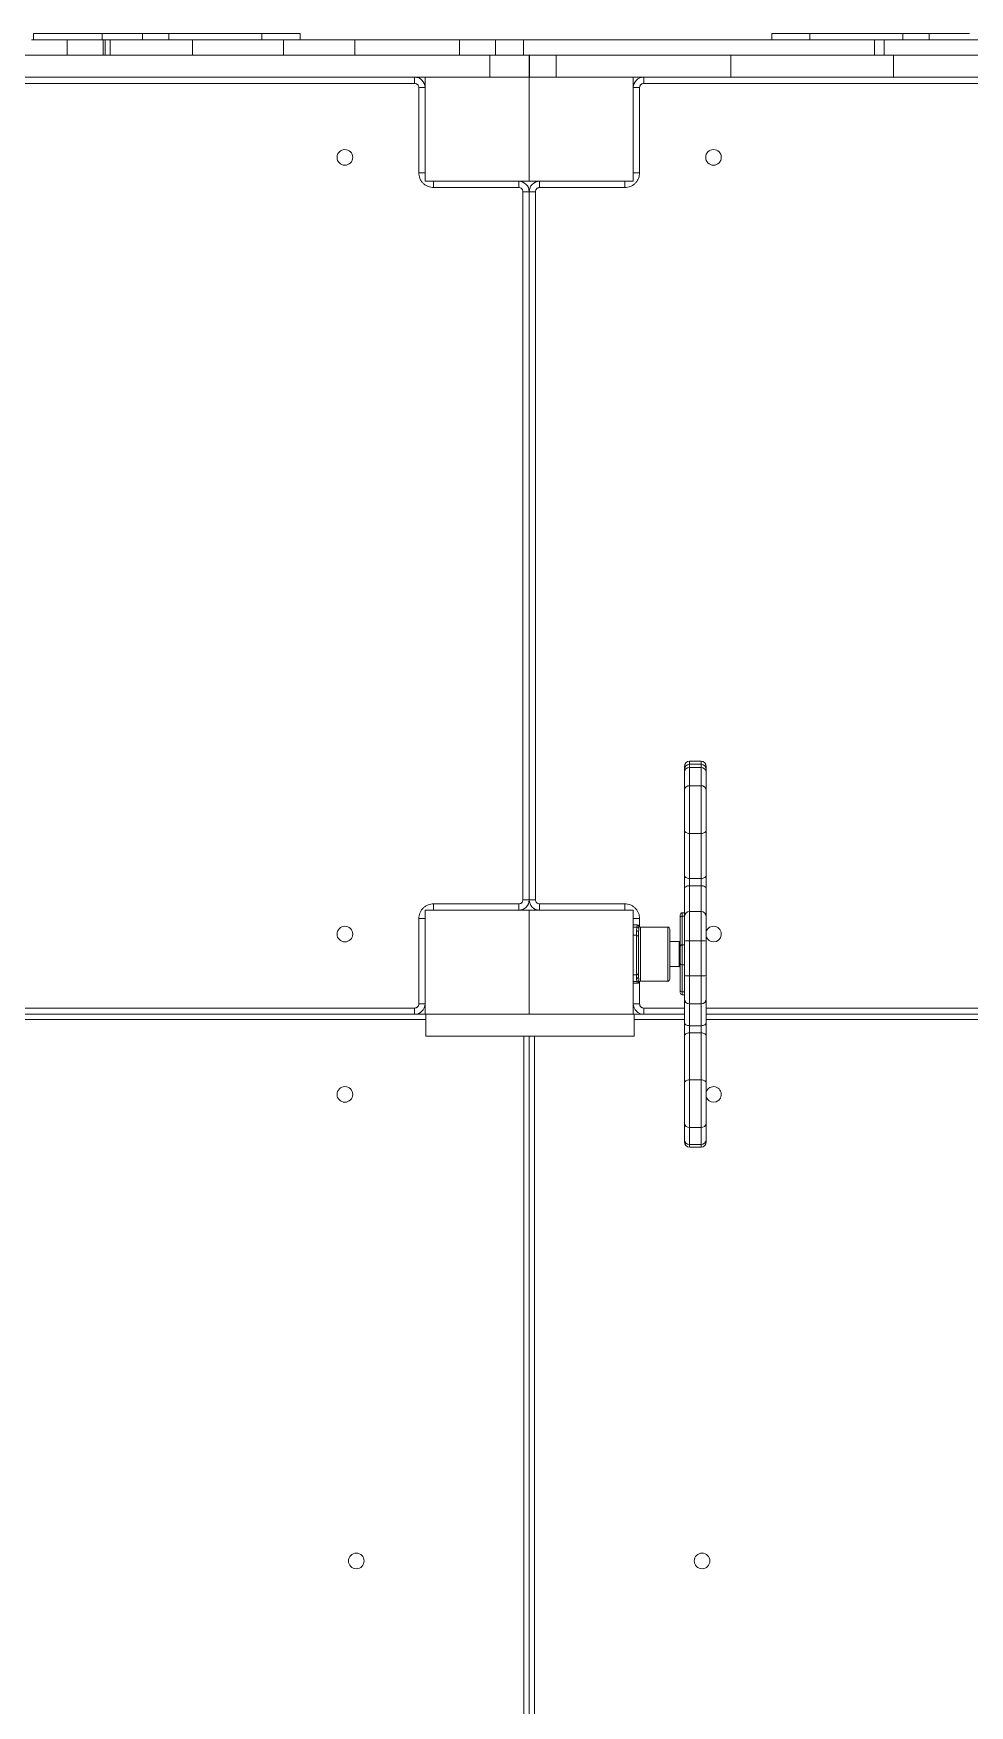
# Model space of a CAD drawing. Header units: millimetres. Extents: x -9110 to 8278, y -6387 to 5914.
# Drawn here: x 2293 to 3192, y 340 to 1946 of the extents above; entities that cross this region are included whole.
import ezdxf

# ---------------------------------------------------------------- set-up
doc = ezdxf.new("R2010")
doc.units = ezdxf.units.MM
doc.layers.add('DIKOM_ОБЪЕКТ', color=7, linetype='Continuous')

msp = doc.modelspace()

# ---------------------------------------------------------------- linework, layer by layer
at = {"layer": 'DIKOM_ОБЪЕКТ', "color": 7, "linetype": 'Continuous', "lineweight": 15}
for p, q in [((2292.711, 1945.969), (2292.711, 1939.968)), ((2358.706, 1945.969), (2292.711, 1945.969)), ((2358.706, 1939.968), (2358.706, 1945.969)), ((2358.706, 1945.969), (2397.405, 1945.969)), ((2422.664, 1945.969), (2397.405, 1945.969)), ((2397.405, 1945.969), (2397.405, 1939.968)), ((2422.664, 1945.969), (2512.002, 1945.969)), ((2422.664, 1939.968), (2422.664, 1945.969)), ((2548.706, 1945.969), (2512.002, 1945.969)), ((2512.002, 1945.969), (2512.002, 1939.968)), ((2548.706, 1939.968), (2548.706, 1945.969)), ((3001.619, 1945.969), (3001.619, 1939.968)), ((3038.323, 1945.969), (3001.619, 1945.969)), ((3038.323, 1945.969), (3127.661, 1945.969)), ((3038.323, 1939.968), (3038.323, 1945.969)), ((3152.92, 1945.969), (3127.661, 1945.969)), ((3127.661, 1945.969), (3127.661, 1939.968)), ((3152.92, 1945.969), (3191.617, 1945.969)), ((3152.92, 1939.968), (3152.92, 1945.969)), ((2325.102, 1939.968), (2290.691, 1939.968)), ((2325.102, 1924.968), (2325.102, 1939.968)), ((2325.102, 1939.968), (2359.512, 1939.968)), ((2359.512, 1939.968), (2359.512, 1924.968)), ((2359.512, 1939.968), (2361.729, 1939.968)), ((2361.729, 1939.968), (2361.729, 1924.968)), ((2366.375, 1939.968), (2361.729, 1939.968)), ((2366.375, 1924.968), (2366.375, 1939.968)), ((2445.342, 1939.968), (2366.375, 1939.968)), ((2445.342, 1924.968), (2445.342, 1939.968)), ((2532.699, 1939.968), (2445.342, 1939.968)), ((2532.699, 1924.968), (2532.699, 1939.968)), ((2532.699, 1939.968), (2601.425, 1939.968)), ((2601.425, 1939.968), (2601.425, 1924.968)), ((2601.425, 1939.968), (2701.912, 1939.968)), ((2701.912, 1939.968), (2701.912, 1924.968)), ((2701.912, 1939.968), (2736.429, 1939.968)), ((2736.429, 1939.968), (2736.429, 1924.968)), ((2736.429, 1939.968), (2763.325, 1939.968)), ((2763.325, 1939.968), (2763.325, 1924.968)), ((3100.402, 1939.968), (2763.325, 1939.968)), ((3100.402, 1939.968), (3100.402, 1924.968)), ((3109.526, 1939.968), (3100.402, 1939.968)), ((3109.526, 1924.968), (3109.526, 1939.968)), ((3207.168, 1939.968), (3109.526, 1939.968)), ((2730.969, 1924.968), (2231.005, 1924.968)), ((2730.969, 1903.968), (2730.969, 1924.968)), ((2768.752, 1924.968), (2730.969, 1924.968)), ((2768.752, 1903.968), (2768.752, 1924.968)), ((2769.056, 1924.968), (2768.752, 1924.968)), ((2769.044, 1924.968), (2769.044, 1903.968)), ((2794.709, 1924.968), (2769.044, 1924.968)), ((2794.709, 1903.968), (2794.709, 1924.968)), ((2794.709, 1924.968), (2962.405, 1924.968)), ((2962.405, 1903.968), (2962.405, 1924.968)), ((2962.405, 1924.968), (3100.402, 1924.968)), ((3109.526, 1924.968), (3100.402, 1924.968)), ((3207.168, 1924.968), (3109.526, 1924.968)), ((3118.614, 1924.968), (3118.614, 1903.968)), ((2658.752, 1897.968), (1978.752, 1897.968)), ((2730.969, 1903.968), (2231.005, 1903.968)), ((2658.752, 1897.968), (2658.752, 1903.968)), ((2668.752, 1903.968), (2668.752, 1803.968)), ((2768.752, 1903.968), (2730.969, 1903.968)), ((2768.752, 1803.968), (2768.752, 1903.968)), ((2769.044, 1903.968), (2768.752, 1903.968)), ((2769.044, 1903.968), (2794.709, 1903.968)), ((2794.709, 1903.968), (2962.405, 1903.968)), ((2868.752, 1803.968), (2868.752, 1903.968)), ((2878.752, 1897.968), (2878.752, 1903.968)), ((3558.752, 1897.968), (2878.752, 1897.968)), ((2962.405, 1903.968), (3118.614, 1903.968)), ((3118.614, 1903.968), (3568.752, 1903.968)), ((2662.752, 1811.968), (2662.752, 1893.968)), ((2662.752, 1893.968), (2668.752, 1893.968)), ((2874.752, 1893.968), (2868.752, 1893.968)), ((2874.752, 1893.968), (2874.752, 1811.968)), ((2662.752, 1811.968), (2668.752, 1811.968)), ((2668.752, 1803.968), (2768.752, 1803.968)), ((2676.752, 1797.969), (2676.752, 1803.968)), ((2758.752, 1797.969), (2758.752, 1803.968)), ((2768.752, 1803.968), (2868.752, 1803.968)), ((2778.752, 1797.969), (2778.752, 1803.968)), ((2860.752, 1803.968), (2860.752, 1797.969)), ((2874.752, 1811.968), (2868.752, 1811.968)), ((2758.752, 1797.969), (2676.752, 1797.969)), ((2762.752, 1113.968), (2762.752, 1793.968)), ((2762.752, 1793.968), (2768.752, 1793.968)), ((2768.752, 1113.968), (2768.752, 1793.968)), ((2774.752, 1793.968), (2768.752, 1793.968)), ((2774.752, 1793.968), (2774.752, 1113.968)), ((2860.752, 1797.969), (2778.752, 1797.969)), ((2933.752, 1247.038), (2922.752, 1247.038)), ((2922.752, 1244.095), (2922.752, 1247.038)), ((2933.752, 1244.095), (2922.752, 1244.095)), ((2922.752, 1240.983), (2922.752, 1244.095)), ((2922.752, 1223.532), (2922.752, 1240.983)), ((2933.752, 1240.983), (2922.752, 1240.983)), ((2933.752, 1244.095), (2933.752, 1247.038)), ((2933.752, 1240.983), (2933.752, 1244.095)), ((2933.752, 1223.532), (2933.752, 1240.983)), ((2922.752, 1177.621), (2922.752, 1223.532)), ((2933.752, 1223.532), (2922.752, 1223.532)), ((2933.752, 1177.621), (2933.752, 1223.532)), ((2917.752, 1181.228), (2917.752, 1137.977)), ((2922.752, 1177.621), (2933.752, 1177.621)), ((2922.752, 1134.37), (2922.752, 1177.621)), ((2933.752, 1177.621), (2933.752, 1134.37)), ((2938.752, 1181.228), (2938.752, 1137.977)), ((2922.752, 1134.37), (2933.752, 1134.37)), ((2922.752, 1127.476), (2922.752, 1134.37)), ((2933.752, 1127.476), (2922.752, 1127.476)), ((2922.752, 1102.613), (2922.752, 1127.476)), ((2933.752, 1134.37), (2933.752, 1127.476)), ((2933.752, 1102.613), (2933.752, 1127.476)), ((2676.752, 1109.968), (2758.752, 1109.968)), ((2676.752, 1109.968), (2676.752, 1103.968)), ((2758.752, 1109.968), (2758.752, 1103.968)), ((2762.752, 1113.968), (2768.752, 1113.968)), ((2774.752, 1113.968), (2768.752, 1113.968)), ((2778.752, 1109.968), (2860.752, 1109.968)), ((2778.752, 1109.968), (2778.752, 1103.968)), ((2860.752, 1109.968), (2860.752, 1103.968)), ((2662.752, 1013.968), (2662.752, 1095.968)), ((2662.752, 1095.968), (2668.752, 1095.968)), ((2668.752, 1103.968), (2668.752, 1003.968)), ((2768.752, 1103.968), (2668.752, 1103.968)), ((2868.752, 1103.968), (2768.752, 1103.968)), ((2768.752, 1103.968), (2768.752, 1003.968)), ((2868.752, 1003.968), (2868.752, 1103.968)), ((2874.752, 1095.968), (2868.752, 1095.968)), ((2874.752, 1095.968), (2874.752, 1088.001)), ((2917.752, 1101.416), (2915.752, 1101.416)), ((2915.752, 1101.416), (2915.752, 1098.282)), ((2915.752, 1070.67), (2915.752, 1098.282)), ((2915.752, 1098.282), (2917.752, 1098.282)), ((2933.752, 1102.613), (2922.752, 1102.613)), ((2922.752, 1074.533), (2922.752, 1102.613)), ((2933.752, 1074.533), (2933.752, 1102.613)), ((2872.288, 1089.733), (2868.752, 1089.733)), ((2868.752, 1087.536), (2872.288, 1087.536)), ((2871.752, 1079.82), (2868.752, 1079.82)), ((2871.752, 1084.389), (2871.752, 1079.82)), ((2871.752, 1041.846), (2871.752, 1079.82)), ((2872.288, 1087.536), (2872.288, 1089.733)), ((2874.02, 1086.614), (2874.02, 1088.733)), ((2901.752, 1087.733), (2875.752, 1087.733)), ((2875.752, 1087.733), (2875.752, 1035.733)), ((2901.752, 1035.733), (2901.752, 1087.733)), ((2912.752, 1073.733), (2903.752, 1073.733)), ((2912.752, 1049.733), (2912.752, 1073.733)), ((2915.752, 1070.67), (2915.752, 1051.314)), ((2917.752, 1070.67), (2915.752, 1070.67)), ((2922.752, 1040.82), (2922.752, 1074.533)), ((2933.752, 1074.533), (2922.752, 1074.533)), ((2933.752, 1040.82), (2933.752, 1074.533)), ((2903.752, 1049.733), (2912.752, 1049.733)), ((2915.752, 1051.314), (2917.752, 1051.314)), ((2915.752, 1025.584), (2915.752, 1051.314)), ((2868.752, 1041.846), (2871.752, 1041.846)), ((2872.288, 1035.509), (2868.752, 1035.509)), ((2868.752, 1033.733), (2872.288, 1033.733)), ((2871.752, 1041.846), (2871.752, 1038.306)), ((2872.288, 1033.733), (2872.288, 1035.509)), ((2874.02, 1034.733), (2874.02, 1036.445)), ((2874.752, 1035.465), (2874.752, 1013.968)), ((2875.752, 1035.733), (2901.752, 1035.733)), ((2933.752, 1040.82), (2922.752, 1040.82)), ((2922.752, 1013.957), (2922.752, 1040.82)), ((2933.752, 1013.957), (2933.752, 1040.82)), ((2662.752, 1013.968), (2668.752, 1013.968)), ((2874.752, 1013.968), (2868.752, 1013.968)), ((2917.752, 1025.584), (2915.752, 1025.584)), ((2915.752, 1025.584), (2915.752, 1022.74)), ((2915.752, 1022.74), (2917.752, 1022.74)), ((2922.752, 1013.957), (2933.752, 1013.957)), ((2922.752, 992.977), (2922.752, 1013.957)), ((2933.752, 992.977), (2933.752, 1013.957)), ((1873.752, 998.968), (2669.422, 998.968)), ((2668.752, 1003.968), (1968.752, 1003.968)), ((1978.752, 1009.968), (2658.752, 1009.968)), ((2658.752, 1009.968), (2658.752, 1003.968)), ((2668.752, 1003.968), (2768.752, 1003.968)), ((2669.422, 1003.968), (2669.422, 982.968)), ((2768.752, 1003.968), (2868.752, 1003.968)), ((2868.752, 1003.968), (2869.354, 1003.968)), ((2869.354, 1003.968), (2869.422, 1003.968)), ((2869.422, 982.968), (2869.422, 1003.968)), ((2917.752, 1003.968), (2869.422, 1003.968)), ((2869.422, 998.968), (2917.752, 998.968)), ((2878.752, 1009.968), (2878.752, 1003.968)), ((2878.752, 1009.968), (2917.752, 1009.968)), ((2938.752, 1009.968), (3547.752, 1009.968)), ((3547.752, 1003.968), (2938.752, 1003.968)), ((2938.752, 998.968), (3547.752, 998.968)), ((2669.422, 982.968), (2869.354, 982.968)), ((2763.752, 982.968), (2763.752, -475.032)), ((2768.752, -475.032), (2768.752, 982.968)), ((2773.752, -475.032), (2773.752, 982.968)), ((2869.354, 982.968), (2869.422, 982.968)), ((2917.752, 982.614), (2917.752, 937.564)), ((2922.752, 992.977), (2933.752, 992.977)), ((2922.752, 986.077), (2922.752, 992.977)), ((2922.752, 941.027), (2922.752, 986.077)), ((2922.752, 986.077), (2933.752, 986.077)), ((2933.752, 992.977), (2933.752, 986.077)), ((2933.752, 986.077), (2933.752, 941.027)), ((2938.752, 982.614), (2938.752, 937.564)), ((2922.752, 895.283), (2922.752, 941.027)), ((2933.752, 941.027), (2922.752, 941.027)), ((2933.752, 895.283), (2933.752, 941.027)), ((2933.752, 895.283), (2922.752, 895.283)), ((2922.752, 879.021), (2922.752, 895.283)), ((2933.752, 879.021), (2933.752, 895.283)), ((2933.752, 879.021), (2922.752, 879.021)), ((2922.752, 876.428), (2922.752, 879.021)), ((2922.752, 876.428), (2933.752, 876.428)), ((2933.752, 876.428), (2933.752, 879.021))]:
    msp.add_line(p, q, dxfattribs=at)
at = {"layer": 'DIKOM_ОБЪЕКТ', "color": 7, "linetype": 'Continuous', "lineweight": 15, "flags": 128}
for points in [[(2922.752, 1177.621), (2921.777, 1177.691), (2920.839, 1177.896), (2919.974, 1178.229), (2919.216, 1178.678), (2918.595, 1179.224), (2918.133, 1179.848), (2917.848, 1180.524), (2917.752, 1181.228)], [(2938.752, 1181.228), (2938.656, 1180.524), (2938.371, 1179.848), (2937.909, 1179.224), (2937.288, 1178.678), (2936.53, 1178.229), (2935.665, 1177.896), (2934.727, 1177.691), (2933.752, 1177.621)], [(2922.752, 1134.37), (2921.777, 1134.439), (2920.839, 1134.644), (2919.974, 1134.978), (2919.216, 1135.426), (2918.595, 1135.973), (2918.133, 1136.596), (2917.848, 1137.273), (2917.752, 1137.977)], [(2922.752, 1127.476), (2921.777, 1127.413), (2920.839, 1127.226), (2919.974, 1126.922), (2919.216, 1126.513), (2918.595, 1126.015), (2918.133, 1125.447), (2917.848, 1124.83), (2917.752, 1124.189)], [(2938.752, 1137.977), (2938.656, 1137.273), (2938.371, 1136.596), (2937.909, 1135.973), (2937.288, 1135.426), (2936.53, 1134.978), (2935.665, 1134.644), (2934.727, 1134.439), (2933.752, 1134.37)], [(2938.752, 1124.189), (2938.656, 1124.83), (2938.371, 1125.447), (2937.909, 1126.015), (2937.288, 1126.513), (2936.53, 1126.922), (2935.665, 1127.226), (2934.727, 1127.413), (2933.752, 1127.476)], [(2922.752, 992.977), (2921.777, 993.043), (2920.839, 993.239), (2919.974, 993.557), (2919.216, 993.984), (2918.595, 994.505), (2918.133, 995.099), (2917.848, 995.744), (2917.752, 996.415)], [(2938.752, 996.415), (2938.656, 995.744), (2938.371, 995.099), (2937.909, 994.505), (2937.288, 993.984), (2936.53, 993.557), (2935.665, 993.239), (2934.727, 993.043), (2933.752, 992.977)], [(2922.752, 986.077), (2921.777, 986.01), (2920.839, 985.813), (2919.974, 985.493), (2919.216, 985.062), (2918.595, 984.538), (2918.133, 983.939), (2917.848, 983.289), (2917.752, 982.614)], [(2938.752, 982.614), (2938.656, 983.289), (2938.371, 983.939), (2937.909, 984.538), (2937.288, 985.062), (2936.53, 985.493), (2935.665, 985.813), (2934.727, 986.01), (2933.752, 986.077)], [(2922.752, 941.027), (2921.777, 940.961), (2920.839, 940.764), (2919.974, 940.444), (2919.216, 940.013), (2918.595, 939.488), (2918.133, 938.89), (2917.848, 938.24), (2917.752, 937.564)], [(2938.752, 937.564), (2938.656, 938.24), (2938.371, 938.89), (2937.909, 939.488), (2937.288, 940.013), (2936.53, 940.444), (2935.665, 940.764), (2934.727, 940.961), (2933.752, 941.027)]]:
    msp.add_lwpolyline(points, dxfattribs=at)
at = {"layer": 'DIKOM_ОБЪЕКТ', "color": 7, "linetype": 'Continuous', "lineweight": 15}
for centre in [(2591.752, 1826.968), (2945.752, 1826.968), (2591.752, 1080.968), (2591.752, 926.968), (2602.752, 478.968), (2934.752, 478.968)]:
    msp.add_circle(centre, 7.5, dxfattribs=at)
for centre, radius, start, end in [((2658.752, 1893.968), 10, 0, 90), ((2878.752, 1893.968), 10, 90, 180), ((2758.752, 1793.968), 10, 0, 90), ((2778.752, 1793.968), 10, 90, 180), ((2922.752, 1242.038), 5, 90, 180), ((2922.752, 1239.095), 5, 90, 180), ((2922.506, 1236.227), 4.762, 87.040769, 176.697366), ((2933.752, 1242.038), 5, 0, 90), ((2933.752, 1239.095), 5, 0, 90), ((2933.998, 1236.227), 4.762, 3.303459, 92.959084), ((2922.32, 1218.953), 4.599, 84.611273, 173.333647), ((2934.184, 1218.953), 4.599, 6.667207, 95.38854), ((2758.752, 1113.968), 10, 270, 0), ((2778.752, 1113.968), 10, 180, 270), ((2915.752, 1099.416), 2, 90, 180), ((2915.488, 1096.524), 1.778, 81.452042, 167.499175), ((2922.752, 1097.613), 5, 90, 180), ((2933.752, 1097.613), 5, 0, 90), ((2871.798, 1082.435), 1.955, 1.409619, 91.345699), ((2871.753, 1077.821), 1.999, 0.034911, 90.040271), ((2872.288, 1087.733), 2, 30, 90), ((2872.316, 1085.501), 2.035, 33.172243, 90.799922), ((2875.752, 1089.733), 2, 210, 270), ((2901.752, 1085.733), 2, 0, 90), ((2945.752, 1080.968), 7.5, 270, 161.591432), ((2945.752, 1080.968), 7.5, 200.934493, 270), ((2912.752, 1074.733), 1, 270, 0), ((2915.716, 1068.707), 1.964, 88.935997, 178.88929), ((2921.507, 1054.763), 19.808, 86.396125, 100.926876), ((2934.997, 1054.762), 19.809, 79.073366, 93.60372), ((2871.752, 1043.846), 2, 269.99867, 359.997915), ((2912.752, 1048.733), 1, 0, 90), ((2915.725, 1053.287), 1.973, 180.794744, 270.776897), ((2871.787, 1040.271), 1.966, 268.986548, 358.944986), ((2872.311, 1037.536), 2.028, 269.355101, 327.450566), ((2872.288, 1035.733), 2, 270, 330), ((2875.752, 1033.733), 2, 90, 150), ((2901.752, 1037.733), 2, 270, 0), ((2921.516, 1053.167), 12.409, 252.34365, 275.716707), ((2934.988, 1053.168), 12.41, 264.283534, 287.655968), ((2658.752, 1013.968), 10, 270, 0), ((2878.752, 1013.968), 10, 180, 270), ((2915.508, 1027.356), 1.789, 190.988523, 277.834747), ((2915.752, 1024.74), 2, 180, 270), ((2922.752, 1018.957), 5, 180, 270), ((2933.752, 1018.957), 5, 270, 0), ((2945.752, 926.968), 7.5, 270, 158.96053), ((2945.752, 926.968), 7.5, 201.03947, 270), ((2922.368, 899.906), 4.639, 185.710987, 274.750601), ((2934.136, 899.906), 4.639, 265.249575, 354.288165), ((2922.545, 883.815), 4.799, 182.703189, 272.46816), ((2933.959, 883.815), 4.799, 267.53198, 357.29599), ((2922.752, 881.428), 5, 180, 270), ((2933.752, 881.428), 5, 270, 0)]:
    msp.add_arc(centre, radius, start, end, dxfattribs=at)
for points, knots in [([(2662.752, 1893.968), (2662.699, 1894.472), (2662.616, 1895.246), (2662.118, 1896.177), (2661.601, 1896.818), (2660.96, 1897.334), (2660.029, 1897.833), (2659.255, 1897.915), (2658.752, 1897.968)], [0, 0, 0, 0, 0.23943801, 0.36834099, 0.49999515, 0.63163593, 0.76054328, 1, 1, 1, 1]), ([(2878.752, 1897.968), (2878.249, 1897.915), (2877.475, 1897.833), (2876.544, 1897.334), (2875.903, 1896.818), (2875.387, 1896.177), (2874.888, 1895.246), (2874.805, 1894.472), (2874.752, 1893.968)], [0, 0, 0, 0, 0.23945711, 0.36836467, 0.50000566, 0.63165404, 0.7605616, 1, 1, 1, 1]), ([(2676.752, 1797.969), (2675.898, 1798.014), (2674.139, 1798.107), (2671.53, 1798.886), (2669.021, 1800.178), (2666.782, 1801.999), (2664.962, 1804.237), (2663.67, 1806.746), (2662.891, 1809.356), (2662.797, 1811.115), (2662.752, 1811.968)], [0, 0, 0, 0, 0.11651624, 0.24001006, 0.3686383, 0.49999684, 0.63136342, 0.75998558, 0.88348351, 1, 1, 1, 1]), ([(2874.752, 1811.968), (2874.707, 1811.115), (2874.613, 1809.356), (2873.834, 1806.746), (2872.542, 1804.237), (2870.722, 1801.999), (2868.483, 1800.178), (2865.974, 1798.886), (2863.365, 1798.107), (2861.606, 1798.014), (2860.752, 1797.969)], [0, 0, 0, 0, 0.11651645, 0.24001435, 0.36863647, 0.50000301, 0.63135941, 0.75999001, 0.8834838, 1, 1, 1, 1]), ([(2762.752, 1793.968), (2762.699, 1794.472), (2762.616, 1795.246), (2762.118, 1796.177), (2761.601, 1796.818), (2760.96, 1797.334), (2760.029, 1797.833), (2759.255, 1797.915), (2758.752, 1797.969)], [0, 0, 0, 0, 0.23946566, 0.36836338, 0.50000618, 0.63164159, 0.76054369, 1, 1, 1, 1]), ([(2778.752, 1797.969), (2778.249, 1797.915), (2777.475, 1797.833), (2776.544, 1797.334), (2775.903, 1796.818), (2775.386, 1796.177), (2774.888, 1795.246), (2774.805, 1794.472), (2774.752, 1793.968)], [0, 0, 0, 0, 0.23945664, 0.36835892, 0.49998712, 0.6316361, 0.76053401, 1, 1, 1, 1]), ([(2917.752, 1242.033), (2917.752, 1241.944), (2917.752, 1241.762), (2917.752, 1240.864), (2917.752, 1239.858), (2917.752, 1239.44)], [0, 0, 0, 0, 0.35970659, 0.73420454, 1, 1, 1, 1]), ([(2917.752, 1239.09), (2917.752, 1238.95), (2917.752, 1238.671), (2917.752, 1237.225), (2917.752, 1236.501)], [0, 0, 0, 0, 0.49998896, 1, 1, 1, 1]), ([(2938.752, 1242.033), (2938.752, 1241.944), (2938.752, 1241.762), (2938.752, 1240.864), (2938.752, 1239.858), (2938.752, 1239.44)], [0, 0, 0, 0, 0.35970659, 0.73420454, 1, 1, 1, 1]), ([(2938.752, 1239.09), (2938.752, 1238.95), (2938.752, 1238.671), (2938.752, 1237.225), (2938.752, 1236.501)], [0, 0, 0, 0, 0.49998896, 1, 1, 1, 1]), ([(2917.752, 1236.501), (2917.752, 1233.963), (2917.752, 1228.885), (2917.752, 1222.62), (2917.752, 1219.487)], [0, 0, 0, 0, 0.50000243, 1, 1, 1, 1]), ([(2938.752, 1236.501), (2938.752, 1233.963), (2938.752, 1228.885), (2938.752, 1222.62), (2938.752, 1219.487)], [0, 0, 0, 0, 0.50000243, 1, 1, 1, 1]), ([(2917.752, 1219.487), (2917.752, 1218.338), (2917.752, 1216.013), (2917.752, 1211.453), (2917.752, 1206.373), (2917.752, 1200.982), (2917.752, 1195.512), (2917.752, 1190.188), (2917.752, 1185.242), (2917.752, 1182.555), (2917.752, 1181.228)], [0, 0, 0, 0, 0.12349714, 0.24999998, 0.37650623, 0.50000128, 0.6234968, 0.74999921, 0.87650494, 1, 1, 1, 1]), ([(2938.752, 1219.487), (2938.752, 1218.338), (2938.752, 1216.013), (2938.752, 1211.453), (2938.752, 1206.373), (2938.752, 1200.982), (2938.752, 1195.512), (2938.752, 1190.188), (2938.752, 1185.242), (2938.752, 1182.555), (2938.752, 1181.228)], [0, 0, 0, 0, 0.12349714, 0.24999998, 0.37650623, 0.50000128, 0.6234968, 0.74999921, 0.87650494, 1, 1, 1, 1]), ([(2917.752, 1137.977), (2917.752, 1137.543), (2917.752, 1136.652), (2917.752, 1135.017), (2917.752, 1133.18), (2917.752, 1131.208), (2917.752, 1129.218), (2917.752, 1127.33), (2917.752, 1125.619), (2917.752, 1124.657), (2917.752, 1124.189)], [0, 0, 0, 0, 0.11702005, 0.24062769, 0.36903536, 0.49999682, 0.63095904, 0.75936665, 0.88296873, 1, 1, 1, 1]), ([(2917.752, 1124.189), (2917.752, 1121.575), (2917.752, 1116.331), (2917.752, 1107.6), (2917.752, 1101.433), (2917.752, 1098.093), (2917.752, 1097.958)], [0, 0, 0, 0, 0.327424, 0.65673715, 0.98604886, 1, 1, 1, 1]), ([(2938.752, 1137.977), (2938.752, 1137.543), (2938.752, 1136.652), (2938.752, 1135.017), (2938.752, 1133.18), (2938.752, 1131.208), (2938.752, 1129.218), (2938.752, 1127.33), (2938.752, 1125.619), (2938.752, 1124.657), (2938.752, 1124.189)], [0, 0, 0, 0, 0.11702005, 0.24062769, 0.36903536, 0.49999682, 0.63095904, 0.75936665, 0.88296873, 1, 1, 1, 1]), ([(2938.752, 1124.189), (2938.752, 1121.575), (2938.752, 1116.331), (2938.752, 1107.6), (2938.752, 1101.433), (2938.752, 1098.093), (2938.752, 1097.958)], [0, 0, 0, 0, 0.327424, 0.65673715, 0.98604886, 1, 1, 1, 1]), ([(2662.752, 1095.968), (2662.797, 1096.822), (2662.891, 1098.581), (2663.67, 1101.19), (2664.961, 1103.7), (2666.783, 1105.938), (2669.021, 1107.759), (2671.53, 1109.051), (2674.139, 1109.829), (2675.898, 1109.923), (2676.752, 1109.968)], [0, 0, 0, 0, 0.11651657, 0.24001458, 0.36864166, 0.4999999, 0.63136195, 0.75998778, 0.88348319, 1, 1, 1, 1]), ([(2758.752, 1109.968), (2759.255, 1110.022), (2760.029, 1110.104), (2760.961, 1110.603), (2761.601, 1111.119), (2762.118, 1111.76), (2762.616, 1112.691), (2762.699, 1113.465), (2762.752, 1113.968)], [0, 0, 0, 0, 0.23946355, 0.36836079, 0.50001219, 0.63164418, 0.7605458, 1, 1, 1, 1]), ([(2774.752, 1113.968), (2774.805, 1113.465), (2774.888, 1112.691), (2775.386, 1111.76), (2775.903, 1111.119), (2776.543, 1110.603), (2777.475, 1110.104), (2778.249, 1110.022), (2778.752, 1109.968)], [0, 0, 0, 0, 0.23945453, 0.36835633, 0.49999451, 0.6316387, 0.76053612, 1, 1, 1, 1]), ([(2860.752, 1109.968), (2861.606, 1109.923), (2863.365, 1109.829), (2865.974, 1109.05), (2868.483, 1107.759), (2870.721, 1105.938), (2872.543, 1103.7), (2873.834, 1101.19), (2874.613, 1098.581), (2874.707, 1096.822), (2874.752, 1095.968)], [0, 0, 0, 0, 0.11651678, 0.24001215, 0.36864035, 0.50000026, 0.63135846, 0.75998549, 0.88348347, 1, 1, 1, 1]), ([(2913.752, 1099.302), (2913.752, 1099.34), (2913.752, 1099.407), (2913.752, 1099.058), (2913.752, 1098.907)], [0, 0, 0, 0, 0.5667493, 1, 1, 1, 1]), ([(2913.752, 1096.909), (2913.752, 1097.531), (2913.752, 1098.256), (2913.752, 1098.552), (2913.752, 1098.593)], [0, 0, 0, 0, 0.85907173, 1, 1, 1, 1]), ([(2913.752, 1068.745), (2913.752, 1069.645), (2913.752, 1071.449), (2913.752, 1075.145), (2913.752, 1079.541), (2913.752, 1084.675), (2913.752, 1090.416), (2913.752, 1094.748), (2913.752, 1096.909)], [0, 0, 0, 0, 0.16587662, 0.33259607, 0.50000294, 0.66739828, 0.83412029, 1, 1, 1, 1]), ([(2917.752, 1097.608), (2917.752, 1097.504), (2917.752, 1097.292), (2917.752, 1095.947), (2917.752, 1093.786), (2917.752, 1090.785), (2917.752, 1087.11), (2917.752, 1082.971), (2917.752, 1078.629), (2917.752, 1075.659), (2917.752, 1074.213)], [0, 0, 0, 0, 0.11740776, 0.24108875, 0.3693365, 0.49999618, 0.63066103, 0.75890788, 0.88259201, 1, 1, 1, 1]), ([(2938.752, 1097.608), (2938.752, 1097.504), (2938.752, 1097.292), (2938.752, 1095.947), (2938.752, 1093.786), (2938.752, 1090.785), (2938.752, 1087.11), (2938.752, 1082.971), (2938.752, 1078.629), (2938.752, 1075.659), (2938.752, 1074.213)], [0, 0, 0, 0, 0.11740776, 0.24108875, 0.3693365, 0.49999618, 0.63066103, 0.75890788, 0.88259201, 1, 1, 1, 1]), ([(2872.288, 1087.536), (2872.263, 1087.166), (2872.212, 1086.391), (2871.867, 1085.344), (2871.789, 1084.701), (2871.752, 1084.389)], [0, 0, 0, 0, 0.32020675, 0.6705846, 1, 1, 1, 1]), ([(2873.752, 1082.483), (2873.804, 1083.232), (2873.908, 1084.729), (2873.983, 1085.986), (2874.02, 1086.614)], [0, 0, 0, 0, 0.50005987, 1, 1, 1, 1]), ([(2873.752, 1077.823), (2873.752, 1078.046), (2873.752, 1078.492), (2873.752, 1080.053), (2873.752, 1081.673), (2873.752, 1082.483)], [0, 0, 0, 0, 0.33329283, 0.66672077, 1, 1, 1, 1]), ([(2873.752, 1043.846), (2873.752, 1043.91), (2873.752, 1044.041), (2873.752, 1044.985), (2873.752, 1046.526), (2873.752, 1048.683), (2873.752, 1051.327), (2873.752, 1054.293), (2873.752, 1057.386), (2873.752, 1060.497), (2873.752, 1063.619), (2873.752, 1066.748), (2873.752, 1069.776), (2873.752, 1072.507), (2873.752, 1074.77), (2873.752, 1076.431), (2873.752, 1077.5), (2873.752, 1077.717), (2873.752, 1077.823)], [0, 0, 0, 0, 0.05842177, 0.12020782, 0.18445095, 0.24999976, 0.31555061, 0.37979591, 0.44157783, 0.50000106, 0.55842516, 0.62020777, 0.68445089, 0.75000194, 0.81555004, 0.87979717, 0.94157917, 1, 1, 1, 1]), ([(2903.752, 1037.773), (2903.752, 1037.818), (2903.752, 1037.917), (2903.752, 1038.917), (2903.752, 1040.164), (2903.752, 1041.757), (2903.752, 1044.297), (2903.752, 1048.071), (2903.752, 1052.326), (2903.752, 1056.772), (2903.752, 1061.242), (2903.752, 1065.728), (2903.752, 1069.444), (2903.752, 1072.355), (2903.752, 1075.211), (2903.752, 1078.473), (2903.752, 1081.671), (2903.752, 1083.973), (2903.752, 1085.399), (2903.752, 1085.62), (2903.752, 1085.728)], [0, 0, 0, 0, 0.05211715, 0.11425816, 0.14666276, 0.17906199, 0.24515892, 0.31125577, 0.37597879, 0.43811741, 0.49674497, 0.55537273, 0.61751261, 0.64991742, 0.68231664, 0.7484133, 0.81450893, 0.87923335, 0.94137244, 1, 1, 1, 1]), ([(2913.752, 1053.26), (2913.752, 1053.535), (2913.752, 1054.1), (2913.752, 1055.933), (2913.752, 1058.275), (2913.752, 1060.878), (2913.752, 1063.497), (2913.752, 1065.891), (2913.752, 1067.804), (2913.752, 1068.437), (2913.752, 1068.745)], [0, 0, 0, 0, 0.12155482, 0.24999842, 0.37845306, 0.50000223, 0.62155247, 0.75000958, 0.87845638, 1, 1, 1, 1]), ([(2917.752, 1074.213), (2917.752, 1068.727), (2917.752, 1057.756), (2917.752, 1046.814), (2917.752, 1041.343)], [0, 0, 0, 0, 0.49999813, 1, 1, 1, 1]), ([(2938.752, 1074.213), (2938.752, 1068.727), (2938.752, 1057.756), (2938.752, 1046.814), (2938.752, 1041.343)], [0, 0, 0, 0, 0.49999813, 1, 1, 1, 1]), ([(2873.752, 1040.235), (2873.752, 1040.93), (2873.752, 1042.322), (2873.752, 1043.531), (2873.752, 1043.741), (2873.752, 1043.846)], [0, 0, 0, 0, 0.33329181, 0.66671893, 1, 1, 1, 1]), ([(2913.752, 1043.375), (2913.752, 1044.778), (2913.752, 1047.585), (2913.752, 1050.898), (2913.752, 1052.473), (2913.752, 1053.26)], [0, 0, 0, 0, 0.33327752, 0.66671951, 1, 1, 1, 1]), ([(2871.752, 1038.306), (2871.789, 1038.033), (2871.865, 1037.474), (2872.211, 1036.544), (2872.263, 1035.847), (2872.288, 1035.509)], [0, 0, 0, 0, 0.32928014, 0.67484707, 1, 1, 1, 1]), ([(2874.02, 1036.445), (2873.983, 1037.016), (2873.908, 1038.156), (2873.804, 1039.542), (2873.752, 1040.235)], [0, 0, 0, 0, 0.50007355, 1, 1, 1, 1]), ([(2913.752, 1027.015), (2913.752, 1029.092), (2913.752, 1033.249), (2913.752, 1038.732), (2913.752, 1041.828), (2913.752, 1043.375)], [0, 0, 0, 0, 0.33327945, 0.666722, 1, 1, 1, 1]), ([(2917.752, 1041.343), (2917.752, 1039.565), (2917.752, 1035.967), (2917.752, 1030.96), (2917.752, 1026.575), (2917.752, 1023.041), (2917.752, 1020.529), (2917.752, 1019.109), (2917.752, 1019.092), (2917.752, 1019.085)], [0, 0, 0, 0, 0.14725787, 0.29810144, 0.44894831, 0.59620638, 0.74346241, 0.89430173, 1, 1, 1, 1]), ([(2938.752, 1041.343), (2938.752, 1039.565), (2938.752, 1035.967), (2938.752, 1030.96), (2938.752, 1026.575), (2938.752, 1023.041), (2938.752, 1020.529), (2938.752, 1019.109), (2938.752, 1019.092), (2938.752, 1019.085)], [0, 0, 0, 0, 0.14725787, 0.29810144, 0.44894831, 0.59620638, 0.74346241, 0.89430173, 1, 1, 1, 1]), ([(2658.752, 1009.968), (2659.255, 1010.022), (2660.029, 1010.104), (2660.96, 1010.603), (2661.601, 1011.119), (2662.118, 1011.76), (2662.616, 1012.691), (2662.699, 1013.465), (2662.752, 1013.968)], [0, 0, 0, 0, 0.23945578, 0.36836263, 0.50000288, 0.63164175, 0.76054422, 1, 1, 1, 1]), ([(2874.752, 1013.968), (2874.805, 1013.465), (2874.888, 1012.691), (2875.386, 1011.76), (2875.903, 1011.119), (2876.544, 1010.603), (2877.475, 1010.104), (2878.249, 1010.022), (2878.752, 1009.968)], [0, 0, 0, 0, 0.23945617, 0.36836323, 0.4999963, 0.63163677, 0.76054383, 1, 1, 1, 1]), ([(2913.752, 1025.4), (2913.752, 1025.445), (2913.752, 1025.706), (2913.752, 1026.421), (2913.752, 1027.015)], [0, 0, 0, 0, 0.17087204, 1, 1, 1, 1]), ([(2917.752, 1018.735), (2917.752, 1016.659), (2917.752, 1011.555), (2917.752, 1004.021), (2917.752, 998.945), (2917.752, 996.415)], [0, 0, 0, 0, 0.25580545, 0.62897006, 1, 1, 1, 1]), ([(2938.752, 1018.735), (2938.752, 1016.659), (2938.752, 1011.555), (2938.752, 1004.021), (2938.752, 998.945), (2938.752, 996.415)], [0, 0, 0, 0, 0.25580545, 0.62897006, 1, 1, 1, 1]), ([(2917.752, 996.415), (2917.752, 995.963), (2917.752, 995.032), (2917.752, 993.355), (2917.752, 991.488), (2917.752, 989.505), (2917.752, 987.522), (2917.752, 985.66), (2917.752, 983.988), (2917.752, 983.064), (2917.752, 982.614)], [0, 0, 0, 0, 0.11702374, 0.24062658, 0.36904118, 0.49999908, 0.63095234, 0.75936469, 0.88296827, 1, 1, 1, 1]), ([(2938.752, 996.415), (2938.752, 995.963), (2938.752, 995.032), (2938.752, 993.355), (2938.752, 991.488), (2938.752, 989.505), (2938.752, 987.522), (2938.752, 985.66), (2938.752, 983.988), (2938.752, 983.064), (2938.752, 982.614)], [0, 0, 0, 0, 0.11702374, 0.24062658, 0.36904118, 0.49999908, 0.63095234, 0.75936469, 0.88296827, 1, 1, 1, 1]), ([(2917.752, 937.564), (2917.752, 936.189), (2917.752, 933.404), (2917.752, 928.36), (2917.752, 922.983), (2917.752, 917.508), (2917.752, 912.161), (2917.752, 907.172), (2917.752, 902.744), (2917.752, 900.535), (2917.752, 899.444)], [0, 0, 0, 0, 0.12349451, 0.24999827, 0.37650406, 0.49999927, 0.62349715, 0.75000141, 0.87650515, 1, 1, 1, 1]), ([(2938.752, 937.564), (2938.752, 936.189), (2938.752, 933.404), (2938.752, 928.36), (2938.752, 922.983), (2938.752, 917.508), (2938.752, 912.161), (2938.752, 907.172), (2938.752, 902.744), (2938.752, 900.535), (2938.752, 899.444)], [0, 0, 0, 0, 0.12349451, 0.24999827, 0.37650406, 0.49999927, 0.62349715, 0.75000141, 0.87650515, 1, 1, 1, 1]), ([(2917.752, 899.444), (2917.752, 896.497), (2917.752, 890.604), (2917.752, 885.927), (2917.752, 883.589)], [0, 0, 0, 0, 0.49999973, 1, 1, 1, 1]), ([(2938.752, 899.444), (2938.752, 896.497), (2938.752, 890.604), (2938.752, 885.927), (2938.752, 883.589)], [0, 0, 0, 0, 0.49999973, 1, 1, 1, 1]), ([(2917.752, 883.589), (2917.752, 882.94), (2917.752, 881.683), (2917.752, 881.542), (2917.752, 881.474)], [0, 0, 0, 0, 0.51539295, 1, 1, 1, 1]), ([(2938.752, 883.589), (2938.752, 882.94), (2938.752, 881.683), (2938.752, 881.542), (2938.752, 881.474)], [0, 0, 0, 0, 0.51539295, 1, 1, 1, 1])]:
    msp.add_open_spline(points, degree=3, knots=knots, dxfattribs=at)

doc.saveas('drawing.dxf')
